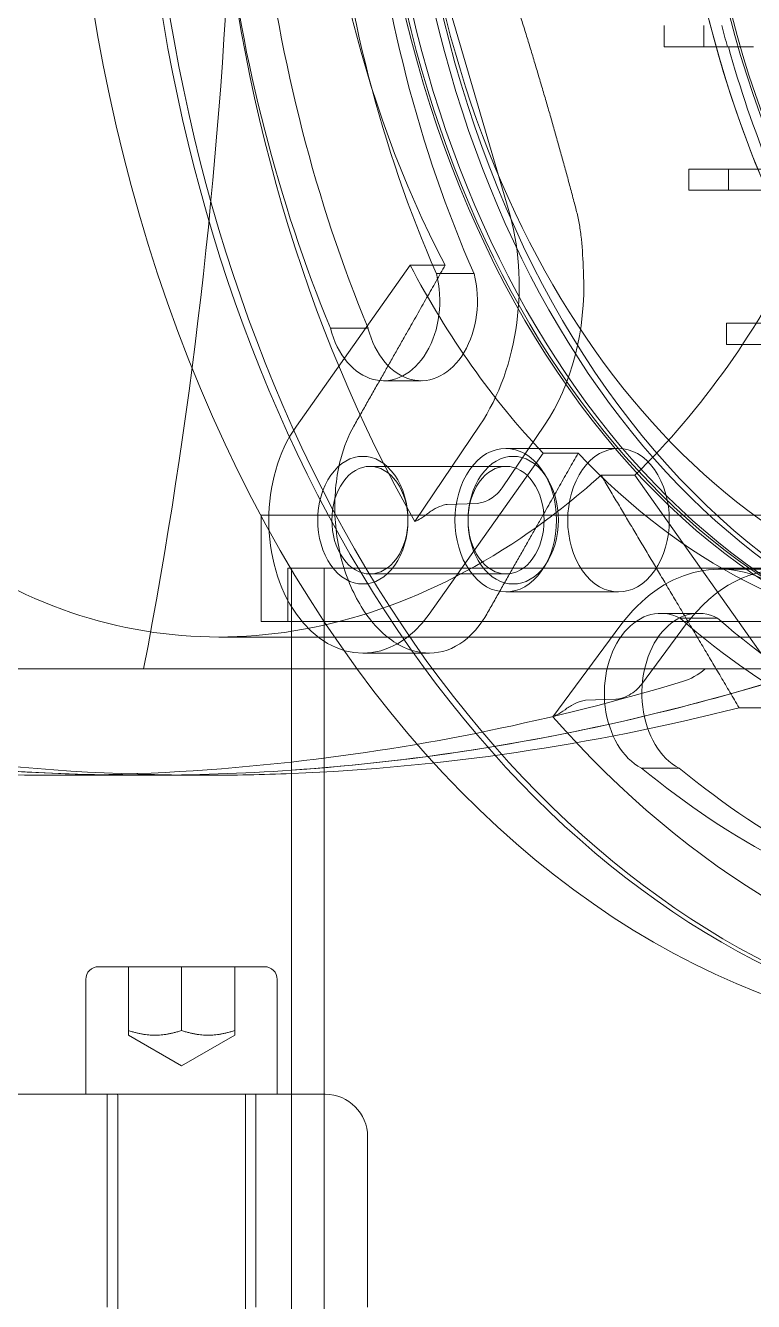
# Model space of a CAD drawing. Header units: millimetres. Extents: x -6314 to 11113, y -129 to 3675.
# Drawn here: x -2345.13 to -2331.44, y 2185.56 to 2209.55 of the extents above; entities that cross this region are included whole.
import ezdxf

# ---------------------------------------------------------------- set-up
doc = ezdxf.new("R2010")
doc.units = ezdxf.units.MM
doc.layers.add('Equipment', color=123, linetype='Continuous')

# ---------------------------------------------------------------- blocks, each defined once
blk = doc.blocks.new('A$C161d446f')
at = {"layer": 'Equipment', "linetype": 'Continuous', "lineweight": 0, "extrusion": (0, 1, 0)}
for p, q in [((-18.672, 532.96), (-19.944, 528.618)), ((-23.619, 531.661), (-23.619, 532.061)), ((-22.878, 532.061), (-22.878, 531.661)), ((-24.083, 531.661), (-24.555, 531.661)), ((-24.066, 531.661), (-24.083, 531.661)), ((-24.066, 531.661), (-23.619, 531.661)), ((-22.878, 531.661), (-23.619, 531.661)), ((-24.083, 529.361), (-24.85, 529.361)), ((-24.083, 529.361), (-23.341, 529.361)), ((-24.083, 528.961), (-24.083, 529.361)), ((-23.341, 529.361), (-23.341, 528.961)), ((-25.019, 528.961), (-24.083, 528.961)), ((-23.341, 528.961), (-24.083, 528.961)), ((-18.758, 527.553), (-18.099, 527.553)), ((-18.099, 527.553), (-15.959, 524.526)), ((-18.593, 527.394), (-19.3, 527.394)), ((-24.787, 526.461), (-24.045, 526.461)), ((-24.045, 526.461), (-24.045, 526.061)), ((-16.599, 526.368), (-17.306, 526.368)), ((-24.045, 526.061), (-24.787, 526.061)), ((-17.596, 525.381), (-18.303, 525.381)), ((-19.831, 523.367), (-20.624, 524.543)), ((-19.408, 524.543), (-18.187, 522.731)), ((-22.017, 524.108), (-19.896, 524.108)), ((-20.599, 524.017), (-21.258, 524.017)), ((-18.459, 520.99), (-20.599, 524.017)), ((-25.416, 519.232), (-22.324, 523.604)), ((-22.324, 523.604), (-21.689, 523.604)), ((-19.903, 523.769), (-17.342, 523.769)), ((-18.794, 523.054), (-19.362, 523.074)), ((-15.3, 522.855), (-39.3, 522.855)), ((-15.3, 522.855), (-15.3, 520.855)), ((-38.8, 521.855), (-15.8, 521.855)), ((-23.916, 521.836), (-25.132, 521.836)), ((-19.903, 521.747), (-17.342, 521.747)), ((-16.48, 521.855), (-16.48, 481.215)), ((-15.87, 521.855), (-15.87, 520.855)), ((-15.8, 520.855), (-15.8, 521.855)), ((-22.017, 521.408), (-19.896, 521.408)), ((-22.811, 521.006), (-23.518, 521.006)), ((-15.3, 520.855), (-39.3, 520.855)), ((-23.174, 520.915), (-23.881, 520.915)), ((-23.279, 520.788), (-22.447, 519.667)), ((-20.782, 519.062), (-22.063, 520.788)), ((-15.87, 520.855), (-15.87, 491.603)), ((-14.499, 520.561), (-28.618, 520.561)), ((-18.457, 520.258), (-17.209, 520.258)), ((-25.094, 519.961), (-15.87, 519.961)), ((-15.87, 519.961), (-13.088, 519.961)), ((-13.088, 519.961), (-4.686, 519.961)), ((-21.968, 519.389), (-21.399, 519.37)), ((-25.416, 519.232), (-24.284, 519.232)), ((-22.448, 518.096), (-23.155, 518.096)), ((-13.109, 517.961), (-14.241, 517.961)), ((-13.109, 517.961), (-11.412, 517.961)), ((-12.24, 514.361), (-15.36, 514.361)), ((-14.8, 513.161), (-14.8, 514.361)), ((-13.8, 513.161), (-13.8, 514.361)), ((-12.8, 513.161), (-12.8, 514.361)), ((-15.6, 514.121), (-15.6, 511.961)), ((-12, 514.121), (-12, 511.961)), ((-13.8, 512.494), (-14.8, 513.071)), ((-13.8, 512.494), (-12.8, 513.071)), ((-16.5, 511.961), (-15.87, 511.961)), ((-15.87, 511.961), (1.27, 511.961)), ((-15.2, 507.961), (-15.2, 511.961)), ((-15, 511.941), (-15, 502.175)), ((-12.6, 511.941), (-12.6, 502.175)), ((-12.4, 507.961), (-12.4, 511.961)), ((-17.3, 507.961), (-17.3, 511.161))]:
    blk.add_line(p, q, dxfattribs=at)
at = {"layer": 'Equipment', "linetype": 'Continuous', "lineweight": 0, "extrusion": (0, 0, -1)}
for centre, radius, start, end in [((15.36, 514.121), 0.24, 0, 90), ((12.24, 514.121), 0.24, 90, 180), ((16.5, 511.161), 0.8, 0, 90), ((15.02, 511.941), 0.02, 90, 180), ((12.58, 511.941), 0.02, 0, 90)]:
    blk.add_arc(centre, radius, start, end, dxfattribs=at)
at = {"layer": 'Equipment', "linetype": 'Continuous', "lineweight": 0}
for centre, major_axis, ratio, start_param, end_param in [((-30.787, 537.961), (0, -25), 0.707107, -0.466004, 3.141593), ((-30.646, 537.961), (0, -25), 0.707107, -0.474979, 3.141593), ((-29.373, 537.961), (0, -25), 0.707107, -0.557799, 2.482747), ((-35.129, 537.961), (0, 16.6), 0.707107, -4.712389, 1.570796), ((-30.646, 537.961), (0, -18), 0.707107, 0.063981, 1.506816), ((-30.221, 537.961), (0, -18), 0.707107, 0.063981, 1.506816), ((-30.08, 537.961), (0, -17.946), 0.707107, 0.064267, 1.50653), ((-35.171, 537.961), (0, -17.2), 0.707107, 0.108985, 1.461834), ((-30.08, 537.961), (0, -17), 0.707107, 0.142134, 1.428662), ((-31.315, 537.941), (0, 20), 0.707107, -2.126326, -1.713398), ((-30.646, 537.961), (0, 23), 0.707107, -2.099081, -1.740643), ((51.749, 537.961), (0, -80), 0.831789, -1.521551, -1.343853), ((-17.462, 527.164), (0, -3.8), 0.707107, -1.963495, -0.809833), ((-15.372, 537.961), (0, -17.4), 0.707107, -0.970359, -0.600437), ((-17.596, 526.881), (0, -1.5), 0.707107, -1.919867, 1.221736), ((-19.896, 522.758), (0, 1.35), 0.707107, -5.497787, 0.785398), ((-17.209, 522.758), (0, 1.2), 0.707107, -2.356194, 3.926991), ((-23.916, 518.036), (0, 3.8), 0.707107, -0.760964, 0.392699), ((-22.811, 519.506), (0, -1.5), 0.707107, 0.349061, 3.490664), ((-31.339, 537.908), (0, -20), 0.707107, 0.142602, 0.55553), ((-22.925, 521.679), (0, -2), 0.707107, -0.537235, -0.210287), ((-11.412, 597.961), (0, -80), 0.707107, -0.210287, -0.078883), ((-30.646, 537.961), (0, -23), 0.707107, 0.169847, 0.528285), ((-11.412, 597.961), (0, -80), 0.707107, -0.078883, 0.070865)]:
    blk.add_ellipse(centre, major_axis=major_axis, ratio=ratio, start_param=start_param, end_param=end_param, dxfattribs=at)
at = {"layer": 'Equipment', "linetype": 'Continuous', "lineweight": 0, "extrusion": (0, 0, -1)}
for centre, major_axis, start_param, end_param in [((-30.787, 537.961), (0, -18), -3.141592653589794, 3.141592653589792), ((-30.08, 537.961), (0, -18), -3.141592653589794, 3.141592653589792), ((-35.171, 537.961), (0, -16.6), -4.712389, 1.570796), ((-28.618, 537.961), (0, -17.4), -2.212017, -0.929575), ((-35.171, 537.961), (0, -17.2), -1.432591, -0.138205), ((-31.551, 537.961), (0, -24.272), -1.463697, -0.892497), ((-30.608, 537.941), (0, -20), -1.428194, -1.015267), ((-31.353, 537.961), (0, -23), -1.400949, -1.042512), ((-35.383, 537.961), (0, -17.2), -1.220663, -1.195789), ((-35.4, 537.961), (0, -17.2), -1.195789, -1.047198), ((-27.959, 537.961), (0, -17.4), -0.929575, -0.641221), ((-18.678, 527.164), (0, 3.8), -2.33176, -1.511992), ((-18.303, 526.881), (0, -1.5), -1.221736, 1.919867), ((-17.209, 522.758), (0, -2.5), -2.356194, 0.785398), ((-22.017, 522.758), (0, -1.35), -3.926991, 2.356194), ((-20.037, 522.758), (0, -1.2), -0.785398, 5.497787), ((-28.618, 537.961), (0, -17.4), -0.641221, 0.519363), ((-19.903, 522.758), (0, 1.011), -3.926991, 2.356194), ((-17.342, 522.758), (0, 1.011), -3.926991, 2.356194), ((-25.132, 518.036), (0, 3.8), -0.058805, 0.760964), ((-23.518, 519.506), (0, 1.5), -0.349071, 2.792532), ((-30.632, 537.908), (0, -20), -0.55553, -0.142602), ((-13.109, 597.961), (0, -80), -0.2118, 0), ((-13.109, 597.961), (0, -80), 0.04882, 0.210287), ((-13.109, 597.961), (0, -80), 0.178491, 0.210287), ((-31.551, 537.961), (0, -24.272), -0.678299, -0.107099), ((-14.241, 597.961), (0, -80), 0.028805, 0.178491), ((-13.109, 597.961), (0, -80), 0.04882, 0.178491), ((-14.241, 597.961), (0, -80), -0.178491, 0), ((-13.109, 597.961), (0, -80), -0.178491, 0), ((-31.353, 537.961), (0, -23), -0.528285, -0.169847), ((-13.109, 597.961), (0, -80), 0, 0.04882), ((-13.109, 597.961), (0, -80), 0, 0.04882), ((-14.241, 597.961), (0, -80), 0, 0.028805)]:
    blk.add_ellipse(centre, major_axis=major_axis, ratio=0.707107, start_param=start_param, end_param=end_param, dxfattribs=at)
at = {"layer": 'Equipment', "linetype": 'Continuous', "lineweight": 0}
for points, weights in [([(-21.215, 528.618), (-20.642, 530.789), (-19.943, 532.96)], [1.0028966182, 1.01075124148, 1.0028966182]), ([(-17.039, 524.526), (-17.992, 526.204), (-18.758, 527.553)], [1.02572270564, 1.04170618084, 1.04522335941]), ([(-21.258, 524.017), (-20.492, 522.668), (-19.539, 520.99)], [1.04522335941, 1.04170618084, 1.02572270564]), ([(-24.284, 519.232), (-22.949, 521.488), (-21.689, 523.604)], [1, 1.00194996596, 1.00230603646]), ([(-13.8, 513.161), (-14.3, 512.994), (-14.8, 513.161)], [1, 1.15470053838, 1]), ([(-14.8, 513.161), (-14.8, 513.071), (-14.8, 513.071)], [2.12538660821, 2.28978583449, 2.28978583449]), ([(-12.8, 513.161), (-13.3, 512.994), (-13.8, 513.161)], [1, 1.15470053838, 1]), ([(-12.8, 513.071), (-12.8, 513.071), (-12.8, 513.161)], [1.07735026919, 1.07735026919, 1])]:
    blk.add_rational_spline(points, weights, degree=2, dxfattribs=at)
for points, knots in [([(-21.31, 528.118), (-21.299, 528.206), (-21.286, 528.292), (-21.254, 528.459), (-21.235, 528.54), (-21.215, 528.618)], [2.1598205, 2.1598205, 2.1598205, 2.1598205, 2.2881739, 2.2881739, 2.4113775, 2.4113775, 2.4113775, 2.4113775]), ([(-21.36, 527.387), (-21.358, 527.434), (-21.356, 527.482), (-21.345, 527.723), (-21.334, 527.92), (-21.31, 528.118)], [3.6643499, 3.6643499, 3.6643499, 3.6643499, 3.7148634, 3.7148634, 3.9132987, 3.9132987, 3.9132987, 3.9132987]), ([(-19.539, 520.99), (-19.439, 520.815), (-19.317, 520.66), (-18.988, 520.376), (-18.767, 520.282), (-18.336, 520.243), (-18.099, 520.294), (-17.653, 520.548), (-17.443, 520.75), (-17.104, 521.23), (-16.954, 521.536), (-16.748, 522.204), (-16.692, 522.567), (-16.674, 523.242), (-16.71, 523.597), (-16.855, 524.141), (-16.94, 524.349), (-17.039, 524.526)], [3.6383, 3.6383, 3.6383, 3.6383, 4.004966, 4.004966, 4.516446, 4.516446, 5.025048, 5.025048, 5.53365, 5.53365, 6.042251, 6.042251, 6.550853, 6.550853, 7.062334, 7.062334, 7.429, 7.429, 7.429, 7.429]), ([(-7.786, 523.604), (-8.203, 523.167), (-8.645, 522.771), (-9.925, 521.805), (-10.808, 521.334), (-12.631, 520.711), (-13.571, 520.561), (-15.427, 520.561), (-16.391, 520.711), (-18.31, 521.334), (-19.266, 521.805), (-20.698, 522.771), (-21.202, 523.167), (-21.689, 523.604)], [-42.089712, -42.089712, -42.089712, -42.089712, -40.975574, -40.975574, -39.007708, -39.007708, -37.039842, -37.039842, -35.071976, -35.071976, -33.104109, -33.104109, -31.989971, -31.989971, -31.989971, -31.989971]), ([(-19.362, 523.074), (-19.395, 523.076), (-19.437, 523.084), (-19.516, 523.11), (-19.567, 523.134), (-19.651, 523.185), (-19.698, 523.221), (-19.77, 523.288), (-19.807, 523.33), (-19.831, 523.367)], [0.0068743, 0.0068743, 0.0068743, 0.0068743, 0.0738325, 0.0738325, 0.1480067, 0.1480067, 0.2226033, 0.2226033, 0.2975634, 0.2975634, 0.2975634, 0.2975634]), ([(-18.448, 522.898), (-18.476, 522.919), (-18.505, 522.939), (-18.582, 522.986), (-18.642, 523.014), (-18.725, 523.042), (-18.761, 523.05), (-18.794, 523.054)], [-0.9333089, -0.9333089, -0.9333089, -0.9333089, -0.8849668, -0.8849668, -0.7966126, -0.7966126, -0.7373627, -0.7373627, -0.7373627, -0.7373627]), ([(-18.187, 522.731), (-18.225, 522.749), (-18.264, 522.769), (-18.347, 522.82), (-18.401, 522.859), (-18.448, 522.898)], [-1.6246318, -1.6246318, -1.6246318, -1.6246318, -1.5632352, -1.5632352, -1.476895, -1.476895, -1.476895, -1.476895]), ([(-22.447, 519.667), (-22.422, 519.633), (-22.383, 519.592), (-22.309, 519.528), (-22.261, 519.494), (-22.175, 519.446), (-22.123, 519.423), (-22.043, 519.398), (-22.001, 519.39), (-21.968, 519.389)], [0.8927724, 0.8927724, 0.8927724, 0.8927724, 0.9677326, 0.9677326, 1.0423291, 1.0423291, 1.1165033, 1.1165033, 1.1834615, 1.1834615, 1.1834615, 1.1834615]), ([(-21.399, 519.37), (-21.366, 519.365), (-21.33, 519.358), (-21.247, 519.332), (-21.185, 519.304), (-21.106, 519.26), (-21.076, 519.241), (-21.048, 519.22)], [-0.6799653, -0.6799653, -0.6799653, -0.6799653, -0.6207154, -0.6207154, -0.5323612, -0.5323612, -0.4840191, -0.4840191, -0.4840191, -0.4840191]), ([(-21.048, 519.22), (-21, 519.183), (-20.945, 519.146), (-20.86, 519.098), (-20.82, 519.079), (-20.782, 519.062)], [-0.3083535, -0.3083535, -0.3083535, -0.3083535, -0.2220133, -0.2220133, -0.1606167, -0.1606167, -0.1606167, -0.1606167])]:
    blk.add_open_spline(points, degree=3, knots=knots, dxfattribs=at)

msp = doc.modelspace()

# ---------------------------------------------------------------- block references
at = {"xscale": -1}
msp.add_blockref('A$C161d446f', (-2355.993, 1677.491), dxfattribs=at)

doc.saveas('drawing.dxf')
